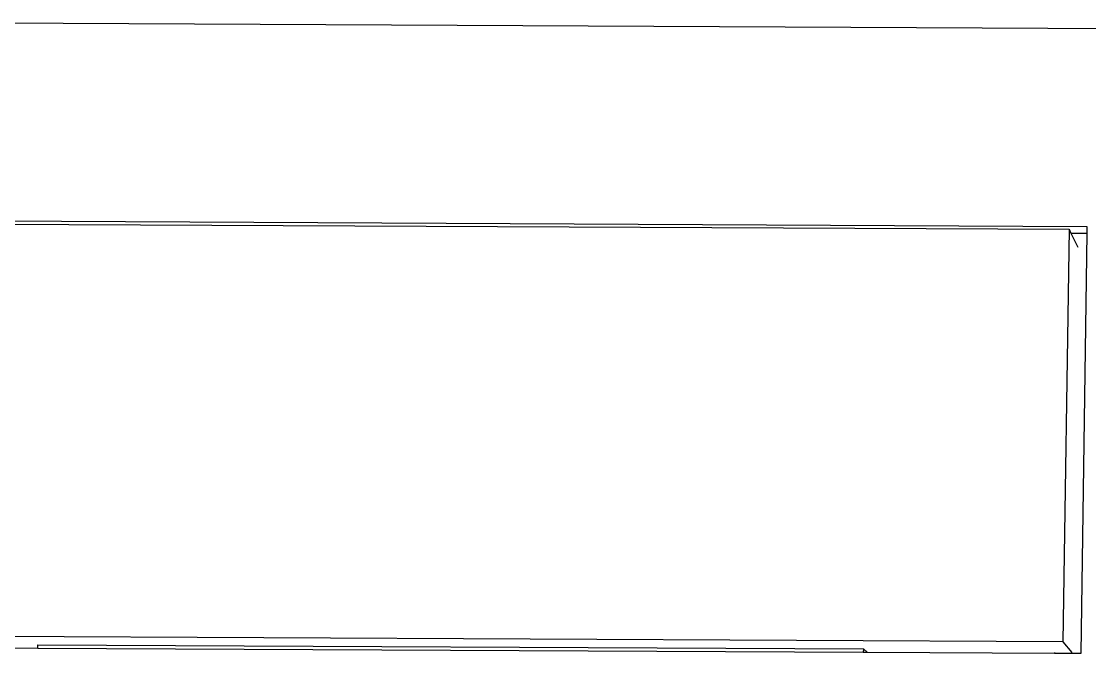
# Model space of a CAD drawing. Extents: x -153 to 26, y -61 to 55.
# Drawn here: x -111.4 to -34.2, y 9 to 54.7 of the extents above; entities that cross this region are included whole.
import ezdxf

# ---------------------------------------------------------------- set-up
doc = ezdxf.new("R2010")
doc.units = 0
doc.header["$MEASUREMENT"] = 0
doc.layers.get('0').update_dxf_attribs({"linetype": 'CONTINUOUS'})

msp = doc.modelspace()

# ---------------------------------------------------------------- linework, layer by layer
for p, q in [((-135.432, 54.682), (-0.558, 54.014)), ((-126.462, 40.323), (-34.398, 39.867)), ((-125.73, 40.099), (-35.688, 39.653)), ((-35.688, 39.653), (-36.125, 9.847)), ((-35.688, 39.653), (-35.56, 39.387)), ((-34.398, 39.867), (-34.405, 39.381)), ((-35.56, 39.387), (-34.405, 39.381)), ((-35.56, 39.387), (-35.061, 38.353)), ((-34.405, 39.381), (-34.839, 8.989)), ((-36.125, 9.847), (-126.884, 10.3)), ((-110.256, 9.366), (-123.295, 9.431)), ((-110.256, 9.366), (-110.247, 9.622)), ((-50.564, 9.067), (-110.256, 9.366)), ((-110.247, 9.622), (-50.559, 9.324)), ((-50.559, 9.324), (-50.564, 9.067)), ((-50.26, 9.066), (-50.559, 9.324)), ((-36.125, 9.847), (-35.485, 9.065)), ((-50.26, 9.066), (-50.564, 9.067)), ((-36.729, 8.998), (-50.26, 9.066)), ((-36.728, 9.071), (-36.729, 8.998)), ((-34.839, 8.989), (-36.729, 8.998))]:
    msp.add_line(p, q)

doc.saveas('drawing.dxf')
